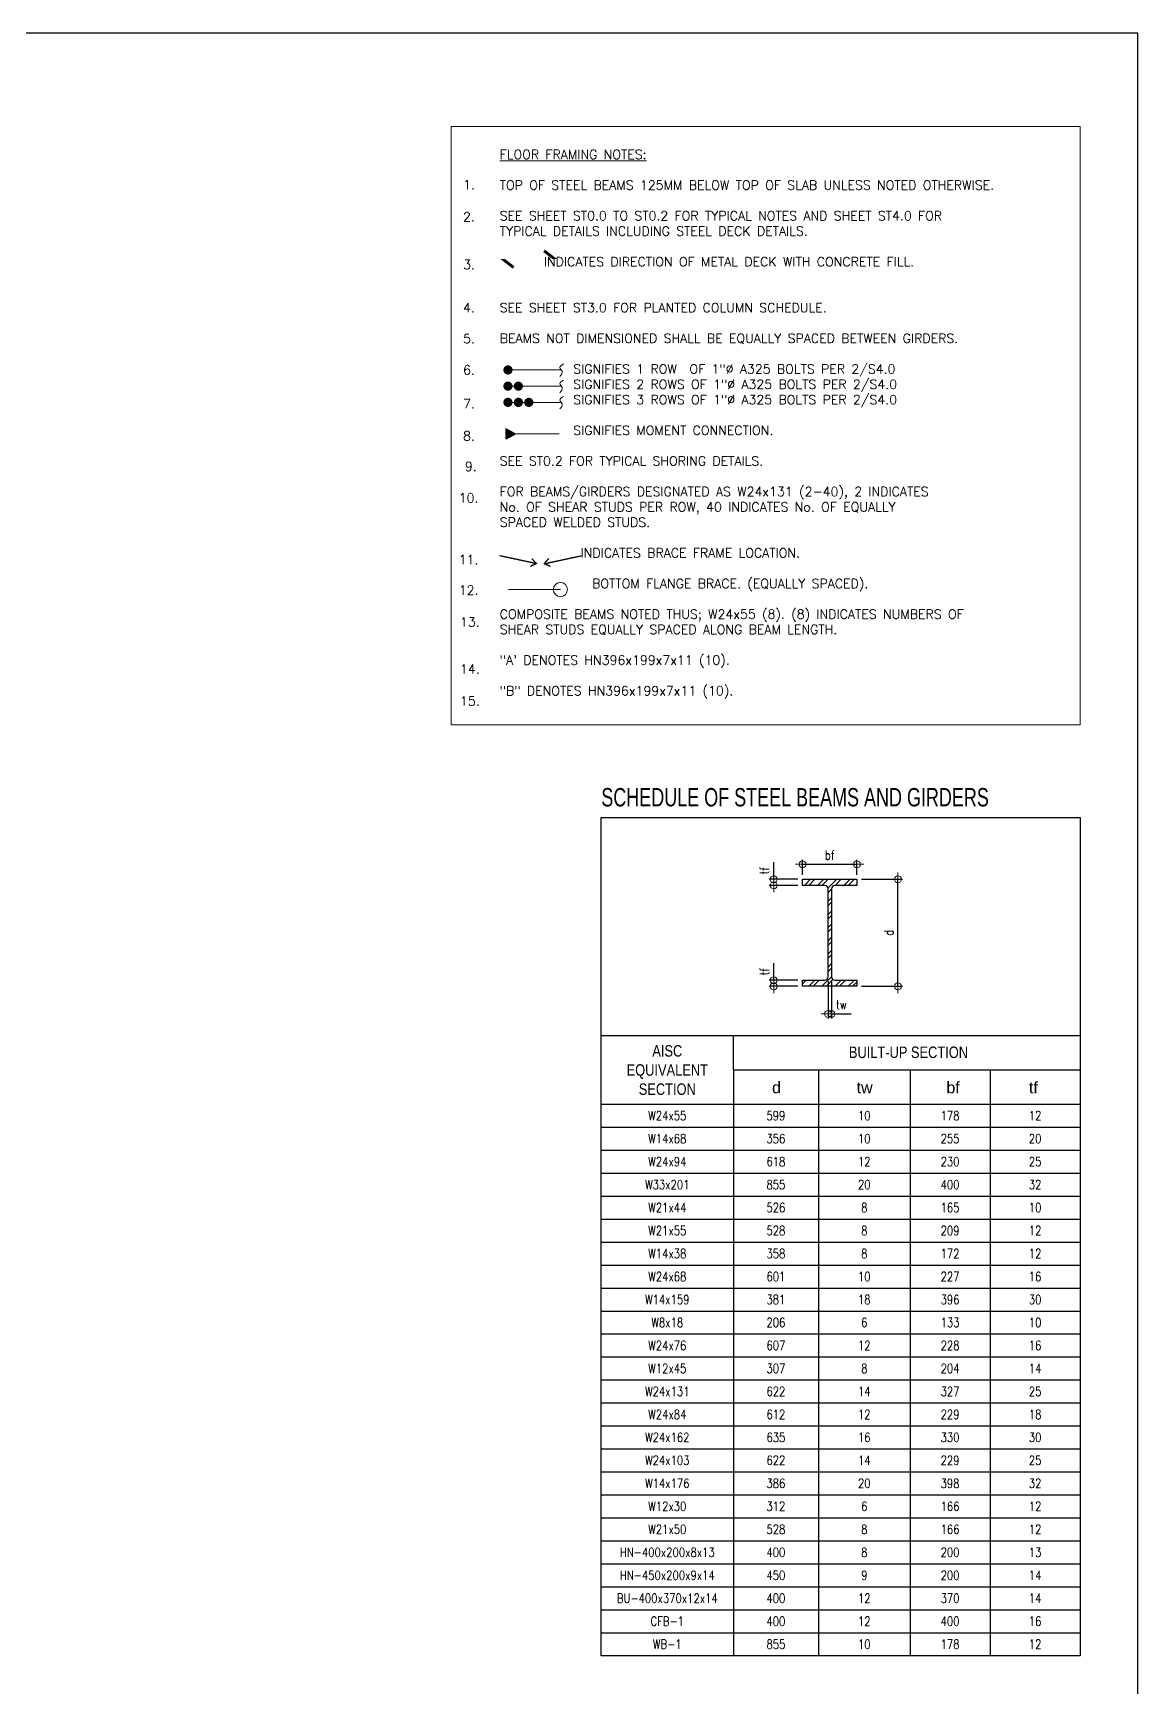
# Model space of a CAD drawing. Header units: millimetres. Extents: x 510057 to 786700, y -16030 to 119854.
# Drawn here: x 656783 to 704864, y 47884 to 119854 of the extents above; entities that cross this region are included whole.
import ezdxf
from ezdxf.enums import TextEntityAlignment as Align

# ---------------------------------------------------------------- set-up
doc = ezdxf.new("R2010")
doc.units = ezdxf.units.MM
doc.header["$MEASUREMENT"] = 0
doc.linetypes.add('HIDDEN', pattern=[0.375, 0.25, -0.125])
doc.linetypes.add('PHANTOM2', pattern=[1.25, 0.625, -0.125, 0.125, -0.125, 0.125, -0.125])
doc.layers.get('0').update_dxf_attribs({"lineweight": 0})
doc.layers.add('LINES', color=1, linetype='Continuous')
doc.layers.add('S-DETL-LN03', color=3, linetype='Continuous')
for name, color, linetype, lineweight in [('S-ANNO-DIMS', 252, 'Continuous', 5), ('S-Anno-Symb', 143, 'PHANTOM2', 15), ('S-ANNO-TEXT', 2, 'Continuous', 20), ('S-BRACE', 2, 'Continuous', 9), ('S-DETL-PATT', 9, 'Continuous', 9), ('TEXT', 2, 'Continuous', 20)]:
    doc.layers.add(name, color=color, linetype=linetype, lineweight=lineweight)
doc.styles.add('1', font='simplex.shx', dxfattribs={"width": 0.85, "height": 300})
doc.styles.add('ROMANS1', font='ROMANS.shx', dxfattribs={"height": 0.09375})
doc.styles.add('SIMPLEX', font='SIMPLEX.shx', dxfattribs={"width": 0.8, "height": 400})
doc.styles.add('TITLE1', font='HELV.shx', dxfattribs={"height": 500})
doc.dimstyles.new('DIM_200', dxfattribs={"dimtxt": 400, "dimasz": 2, "dimexe": 200, "dimexo": 200, "dimgap": 200, "dimtad": 1, "dimdec": 0, "dimrnd": 1, "dimzin": 1, "dimdsep": 46, "dimtxsty": 'SIMPLEX', "dimblk1": 'ESCADIM_ARW', "dimblk2": 'ESCADIM_ARW', "dimsah": 1, "dimcen": 50, "dimclrd": 251, "dimclre": 251, "dimclrt": 52, "dimazin": 0, "dimtfac": 1, "dimtdec": 0, "dimtofl": 0, "dimtmove": 0, "dimatfit": 3, "dimldrblk": 'ESCADIM_ARW', "dimfxl": 1, "dimtolj": 1, "dimtzin": 0, "dimarcsym": 0})
doc.dimstyles.new('ESCA', dxfattribs={"dimtxt": 300, "dimasz": 1, "dimexe": 100, "dimexo": 100, "dimgap": 100, "dimtad": 1, "dimdec": 0, "dimrnd": 1, "dimdsep": 46, "dimtxsty": '1', "dimblk1": 'ESCADIM_ARW', "dimblk2": 'ESCADIM_ARW', "dimsah": 1, "dimcen": 50, "dimclrd": 256, "dimclre": 256, "dimclrt": 52, "dimadec": 0, "dimazin": 0, "dimtfac": 1, "dimtdec": 0, "dimtofl": 0, "dimtmove": 0, "dimatfit": 3, "dimldrblk": 'ESCADIM_ARW', "dimfxl": 1, "dimtolj": 1, "dimtzin": 0, "dimarcsym": 0})

# ---------------------------------------------------------------- blocks, each defined once
blk = doc.blocks.new('ESCADIM_ARW')
at = {"color": 7}
blk.add_line((-150, 0), (150, 0), dxfattribs=at)
blk.add_circle((0, 0), 75, dxfattribs=at)
blk = doc.blocks.new('*D36')
at = {"layer": 'Defpoints', "color": 0, "ltscale": 0.05, "transparency": 16777216}
for p in [(692637, 83681), (690269, 83030), (692637, 83030)]:
    blk.add_point(p, dxfattribs=at)
at = {"layer": 'S-ANNO-DIMS', "color": 251, "lineweight": -2, "ltscale": 0.05, "transparency": 16777216}
for p, q in [((690269, 83230), (690269, 83881)), ((690271, 83681), (692635, 83681)), ((692637, 83230), (692637, 83881))]:
    blk.add_line(p, q, dxfattribs=at)
at = {"layer": 'S-ANNO-DIMS', "color": 251, "lineweight": -2, "ltscale": 0.05, "transparency": 16777216, "xscale": 2, "yscale": 2, "zscale": 2, "rotation": 180}
blk.add_blockref('ESCADIM_ARW', (690269, 83681), dxfattribs=at)
at = {"layer": 'S-ANNO-DIMS', "color": 251, "lineweight": -2, "ltscale": 0.05, "transparency": 16777216, "xscale": 2, "yscale": 2, "zscale": 2}
blk.add_blockref('ESCADIM_ARW', (692637, 83681), dxfattribs=at)
at = {"layer": 'S-ANNO-DIMS', "color": 52, "ltscale": 0.05, "transparency": 16777216, "insert": (691453, 84081), "char_height": 400, "attachment_point": 5, "style": 'SIMPLEX'}
blk.add_mtext('\\A1;bf', dxfattribs=at)
blk = doc.blocks.new('*D37')
at = {"layer": 'Defpoints', "color": 0, "ltscale": 0.05, "transparency": 16777216}
for p in [(692637, 83030), (694422, 83030), (692637, 78372)]:
    blk.add_point(p, dxfattribs=at)
at = {"layer": 'S-ANNO-DIMS', "color": 251, "lineweight": -2, "ltscale": 0.05, "transparency": 16777216}
for p, q in [((692837, 83030), (694622, 83030)), ((694422, 78374), (694422, 83028)), ((692837, 78372), (694622, 78372))]:
    blk.add_line(p, q, dxfattribs=at)
at = {"layer": 'S-ANNO-DIMS', "color": 251, "lineweight": -2, "ltscale": 0.05, "transparency": 16777216, "xscale": 2, "yscale": 2, "zscale": 2}
for p, rotation in [((694422, 83030), 90), ((694422, 78372), 270)]:
    blk.add_blockref('ESCADIM_ARW', p, dxfattribs=dict(at, rotation=rotation))
at = {"layer": 'S-ANNO-DIMS', "color": 52, "ltscale": 0.05, "transparency": 16777216, "insert": (694022, 80701), "char_height": 400, "attachment_point": 5, "rotation": 90, "style": 'SIMPLEX'}
blk.add_mtext('\\A1;d', dxfattribs=at)
blk = doc.blocks.new('*D38')
at = {"layer": 'Defpoints', "color": 0, "ltscale": 0.05, "transparency": 16777216}
for p in [(691379, 78784), (691527, 78784), (691527, 77172)]:
    blk.add_point(p, dxfattribs=at)
at = {"layer": 'S-ANNO-DIMS', "color": 251, "lineweight": -2, "ltscale": 0.05, "transparency": 16777216}
for p, q in [((691379, 78584), (691379, 76972)), ((691527, 78584), (691527, 76972)), ((691377, 77172), (691375, 77172)), ((691529, 77172), (692389, 77172))]:
    blk.add_line(p, q, dxfattribs=at)
at = {"layer": 'S-ANNO-DIMS', "color": 251, "lineweight": -2, "ltscale": 0.05, "transparency": 16777216, "xscale": 2, "yscale": 2, "zscale": 2}
blk.add_blockref('ESCADIM_ARW', (691379, 77172), dxfattribs=at)
at = {"layer": 'S-ANNO-DIMS', "color": 251, "lineweight": -2, "ltscale": 0.05, "transparency": 16777216, "xscale": 2, "yscale": 2, "zscale": 2, "rotation": 180}
blk.add_blockref('ESCADIM_ARW', (691527, 77172), dxfattribs=at)
at = {"layer": 'S-ANNO-DIMS', "color": 52, "ltscale": 0.05, "transparency": 16777216, "insert": (691960, 77572), "char_height": 400, "attachment_point": 5, "style": 'SIMPLEX'}
blk.add_mtext('\\A1;tw', dxfattribs=at)
blk = doc.blocks.new('*D34')
at = {"layer": 'Defpoints', "color": 0, "ltscale": 0.05, "transparency": 16777216}
for p in [(689016, 83030), (690269, 83030), (690269, 82763)]:
    blk.add_point(p, dxfattribs=at)
at = {"layer": 'S-ANNO-DIMS', "color": 251, "lineweight": -2, "ltscale": 0.05, "transparency": 16777216}
for p, q in [((689016, 83032), (689016, 83769)), ((690069, 83030), (688816, 83030)), ((690069, 82763), (688816, 82763)), ((689016, 82761), (689016, 82759))]:
    blk.add_line(p, q, dxfattribs=at)
at = {"layer": 'S-ANNO-DIMS', "color": 251, "lineweight": -2, "ltscale": 0.05, "transparency": 16777216, "xscale": 2, "yscale": 2, "zscale": 2}
for p, rotation in [((689016, 83030), 270), ((689016, 82763), 90)]:
    blk.add_blockref('ESCADIM_ARW', p, dxfattribs=dict(at, rotation=rotation))
at = {"layer": 'S-ANNO-DIMS', "color": 52, "ltscale": 0.05, "transparency": 16777216, "insert": (688616, 83402), "char_height": 400, "attachment_point": 5, "rotation": 90, "style": 'SIMPLEX'}
blk.add_mtext('\\A1;tf', dxfattribs=at)
blk = doc.blocks.new('*D35')
at = {"layer": 'Defpoints', "color": 0, "ltscale": 0.05, "transparency": 16777216}
for p in [(689016, 78639), (690269, 78639), (690269, 78372)]:
    blk.add_point(p, dxfattribs=at)
at = {"layer": 'S-ANNO-DIMS', "color": 251, "lineweight": -2, "ltscale": 0.05, "transparency": 16777216}
for p, q in [((689016, 78641), (689016, 79378)), ((690069, 78639), (688816, 78639)), ((690069, 78372), (688816, 78372)), ((689016, 78370), (689016, 78368))]:
    blk.add_line(p, q, dxfattribs=at)
at = {"layer": 'S-ANNO-DIMS', "color": 251, "lineweight": -2, "ltscale": 0.05, "transparency": 16777216, "xscale": 2, "yscale": 2, "zscale": 2}
for p, rotation in [((689016, 78639), 270), ((689016, 78372), 90)]:
    blk.add_blockref('ESCADIM_ARW', p, dxfattribs=dict(at, rotation=rotation))
at = {"layer": 'S-ANNO-DIMS', "color": 52, "ltscale": 0.05, "transparency": 16777216, "insert": (688616, 79011), "char_height": 400, "attachment_point": 5, "rotation": 90, "style": 'SIMPLEX'}
blk.add_mtext('\\A1;tf', dxfattribs=at)

msp = doc.modelspace()

# ---------------------------------------------------------------- hatches: boundary and pattern name
at = {"layer": 'S-ANNO-TEXT'}
h = msp.add_hatch(color=1, dxfattribs=at)
h.paths.add_polyline_path([(677360.6, 102641.5), (677360.6, 102408.6), (677781.8, 102408.6)])
h.paths.add_polyline_path([(677360.6, 102175.7), (677781.8, 102408.6), (677360.6, 102408.6)])
at = {"layer": 'S-DETL-PATT'}
h = msp.add_hatch(dxfattribs=at)
h.set_pattern_fill('ANSI32', color=256, scale=1080, style=0)
h.set_pattern_definition([(45, (-983861.4, -12931.2), (-286.37825, 286.37825), []), (45, (-983670.5, -12931.2), (-286.37825, 286.37825), [])])
h.paths.add_polyline_path([(692637.4, 83030.1), (690269.1, 83030.1), (690269.1, 82763.1), (691234.8, 82763.1, -0.4142136), (691379.2, 82618.6), (691379.2, 78783.7, -0.4142136), (691234.8, 78639.2), (690269.1, 78639.2), (690269.1, 78372.2), (691453.3, 78372.2), (692637.4, 78372.2), (692637.4, 78639.2), (691671.8, 78639.2, -0.4142136), (691527.4, 78783.7), (691527.4, 82618.6, -0.4142136), (691671.8, 82763.1), (692637.4, 82763.1)])

# ---------------------------------------------------------------- linework, layer by layer
at = {"layer": 'Defpoints', "ltscale": 0.05, "elevation": 0}
msp.add_lwpolyline([(510056.7, -16030), (704864.1, -16030), (704864.1, 119854.2), (510056.7, 119854.2)], close=True, dxfattribs=at)
at = {"layer": 'LINES', "color": 2, "linetype": 'Continuous', "lineweight": -3}
for p, q in [((702348.8, 76210.4, 0), (681507.8, 76210.4, 0)), ((687258.8, 74735, 0), (687258.8, 76210.4, 0)), ((687258.8, 74735, 0), (702348.8, 74735, 0)), ((681507.8, 73243.2, 0), (702348.8, 73243.2, 0))]:
    msp.add_line(p, q, dxfattribs=at)
at = {"layer": 'LINES', "linetype": 'Continuous', "lineweight": -3}
for p, q in [((687258.8, 74735, 0), (687258.8, 49243.2, 0)), ((690959.2, 74735, 0), (690959.2, 49243.2, 0)), ((694950.9, 74735, 0), (694950.9, 49243.2, 0)), ((698428.7, 74735, 0), (698428.7, 49243.2, 0)), ((681507.8, 72243.2, 0), (702348.8, 72243.2, 0)), ((681507.8, 71243.2, 0), (702348.8, 71243.2, 0)), ((681507.8, 70243.2, 0), (702348.8, 70243.2, 0)), ((681507.8, 69243.2, 0), (702348.8, 69243.2, 0)), ((681507.8, 68243.2, 0), (702348.8, 68243.2, 0)), ((681507.8, 67243.2, 0), (702348.8, 67243.2, 0)), ((681507.8, 66243.2, 0), (702348.8, 66243.2, 0)), ((681507.8, 65243.2, 0), (702348.8, 65243.2, 0)), ((681507.8, 64243.2, 0), (702348.8, 64243.2, 0)), ((681507.8, 63243.2, 0), (702348.8, 63243.2, 0)), ((681507.8, 62243.2, 0), (702348.8, 62243.2, 0)), ((681507.8, 61243.2, 0), (702348.8, 61243.2, 0)), ((681507.8, 60243.2, 0), (702348.8, 60243.2, 0)), ((681507.8, 59243.2, 0), (702348.8, 59243.2, 0)), ((681507.8, 58243.2, 0), (702348.8, 58243.2, 0)), ((681507.8, 57243.2, 0), (702348.8, 57243.2, 0)), ((681507.8, 56243.2, 0), (702348.8, 56243.2, 0)), ((681507.8, 55243.2, 0), (702348.8, 55243.2, 0)), ((681507.8, 54243.2, 0), (702348.8, 54243.2, 0)), ((681507.8, 53243.2, 0), (702348.8, 53243.2, 0)), ((681507.8, 52243.2, 0), (702348.8, 52243.2, 0)), ((681507.8, 51243.2, 0), (702348.8, 51243.2, 0)), ((681507.8, 50243.2, 0), (702348.8, 50243.2, 0))]:
    msp.add_line(p, q, dxfattribs=at)
at = {"layer": 'LINES', "color": 2, "linetype": 'Continuous', "lineweight": -3, "elevation": 0}
msp.add_lwpolyline([(681507.8, 85726), (702348.8, 85726), (702348.8, 49243.2), (681507.8, 49243.2)], close=True, dxfattribs=at)
at = {"layer": 'S-Anno-Symb'}
for p, q in [((677781.8, 102408.6, 0), (677360.6, 102641.5, 0)), ((677360.6, 102641.5, 0), (677360.6, 102408.6, 0)), ((677781.8, 102408.6, 0), (677360.6, 102175.7, 0)), ((677360.6, 102175.7, 0), (677360.6, 102408.6, 0))]:
    msp.add_line(p, q, dxfattribs=at)
at = {"layer": 'S-ANNO-TEXT', "color": 1}
for p, q in [((679771.7, 105195.4, 0), (677450.1, 105195.4, 0)), ((679771.7, 104489.2, 0), (677450.1, 104489.2, 0)), ((679771.7, 103783, 0), (677450.1, 103783, 0)), ((677360.6, 102641.5, 0), (677781.8, 102408.6, 0)), ((679682.3, 102408.6, 0), (677360.6, 102408.6, 0)), ((677478.7, 95641.2, -213.5), (679734.1, 95641.2, -213.5))]:
    msp.add_line(p, q, dxfattribs=at)
at = {"layer": 'S-ANNO-TEXT', "elevation": 0}
msp.add_lwpolyline([(674979.5, 115794.2), (702348.8, 115794.2), (702348.8, 89749.8), (674979.5, 89749.8)], close=True, dxfattribs=at)
at = {"layer": 'S-ANNO-TEXT', "color": 2, "elevation": 0}
msp.add_lwpolyline([(679020.7, 110379.1, 125, 125, 0), (679491.7, 110016.6, 0, 0, 0), (677225, 110016.6, 125, 125, 0), (677696, 109654.1, 125, 125, 0)], format="xyseb", dxfattribs=at)
at = {"layer": 'S-ANNO-TEXT', "color": 1, "const_width": 200, "elevation": 0}
for points in [[(677350.1, 105195.4, 1), (677550.1, 105195.4, 1)], [(677350.1, 104489.2, 1), (677550.1, 104489.2, 1)], [(677802.2, 104489.2, 1), (678002.2, 104489.2, 1)], [(677350.1, 103783, 1), (677550.1, 103783, 1)], [(677802.2, 103783, 1), (678002.2, 103783, 1)], [(678254.4, 103783, 1), (678454.4, 103783, 1)]]:
    msp.add_lwpolyline(points, format="xyb", close=True, dxfattribs=at)
at = {"layer": 'S-ANNO-TEXT', "color": 1}
msp.add_circle((679734.1, 95641.2, -213.5), 308.8, dxfattribs=at)
for points in [[(679860.1, 105454.4, 0), (679710.6, 105300.3, 0), (679806.3, 105134.5, 0), (679702.6, 104909, 0)], [(679860.1, 104748.2, 0), (679710.6, 104594.1, 0), (679806.3, 104428.3, 0), (679702.6, 104202.8, 0)], [(679860.1, 104042.1, 0), (679710.6, 103887.9, 0), (679806.3, 103722.1, 0), (679702.6, 103496.7, 0)]]:
    msp.add_spline(points, degree=3, dxfattribs=at)
at = {"layer": 'S-DETL-LN03', "elevation": 0}
msp.add_lwpolyline([(691453.3, 78372.2), (690269.1, 78372.2), (690269.1, 78639.2), (691234.8, 78639.2, 0.4142136), (691379.2, 78783.7), (691379.2, 82618.6, 0.4142136), (691234.8, 82763.1), (690269.1, 82763.1), (690269.1, 83030.1), (692637.4, 83030.1), (692637.4, 82763.1), (691671.8, 82763.1, 0.4142136), (691527.4, 82618.6), (691527.4, 78783.7, 0.4142136), (691671.8, 78639.2), (692637.4, 78639.2), (692637.4, 78372.2), (691453.3, 78372.2)], format="xyb", dxfattribs=at)

# ---------------------------------------------------------------- texts
at = {"layer": 'S-ANNO-TEXT', "style": 'ROMANS1'}
for s, p in [('1.', (676009.9, 113458.2, 0)), ('2.', (676009.9, 112060.6, 0)), ('3.', (676009.9, 109979.3, 0)), ('4.', (676009.9, 108103.9, 0)), ('5.', (676009.9, 106757.3, 0)), ('6.', (676009.9, 105398.2, 0)), ('7.', (676009.9, 103925.6, 0)), ('8.', (676009.9, 102524.9, 0)), ('9.', (676087.6, 101193.7, -106.7)), ('10.', (676165.3, 99828, -213.5)), ('11.', (676165.3, 97145.2, -213.5)), ('12.', (676165.3, 95812.6, -213.5)), ('13.', (676217.1, 94428.2, -213.5)), ('14.', (676217.1, 92383.1, -213.5)), ('15.', (676217.1, 90985.8, -213.5))]:
    msp.add_text(s, height=400, dxfattribs=at).set_placement(p, align=Align.TOP_RIGHT)
at = {"layer": 'S-ANNO-TEXT', "attachment_point": 1}
for s, insert, char_height, width, style in [('\\A1;{\\L\\C1;FLOOR FRAMING NOTES:\\l \\P\\P}TOP OF STEEL BEAMS 125MM BELOW TOP OF SLAB UNLESS NOTED OTHERWISE.\\P\\PSEE SHEET ST0.0 TO ST0.2 FOR TYPICAL NOTES AND SHEET ST4.0 FOR \\PTYPICAL DETAILS INCLUDING STEEL DECK DETAILS. \\P\\P       INDICATES DIRECTION OF METAL DECK WITH CONCRETE FILL.\\P\\P\\PSEE SHEET ST3.0 FOR PLANTED COLUMN SCHEDULE. \\P\\PBEAMS NOT DIMENSIONED SHALL BE EQUALLY SPACED BETWEEN GIRDERS. \\P\\P^I^ISIGNIFIES 1 ROW  OF 1"%%C A325 BOLTS PER 2/S4.0\\P^I^ISIGNIFIES 2 ROWS OF 1"%%C A325 BOLTS PER 2/S4.0\\P^I^ISIGNIFIES 3 ROWS OF 1"%%C A325 BOLTS PER 2/S4.0\\P\\P^I^ISIGNIFIES MOMENT CONNECTION.\\P\\PSEE ST0.2 FOR TYPICAL SHORING DETAILS.\\P\\PFOR BEAMS/GIRDERS DESIGNATED AS W24x131 (2-40), 2 INDICATES\\PNo. OF SHEAR STUDS PER ROW, 40 INDICATES No. OF EQUALLY\\PSPACED WELDED STUDS.\\P\\P^I       INDICATES BRACE FRAME LOCATION.\\P\\P^I^I   BOTTOM FLANGE BRACE. (EQUALLY SPACED).\\P\\PCOMPOSITE BEAMS NOTED THUS; W24x55 (8). (8) INDICATES NUMBERS OF\\PSHEAR STUDS EQUALLY SPACED ALONG BEAM LENGTH.\\P\\P"A\' DENOTES HN396x199x7x11 (10).\\P\\P"B" DENOTES HN396x199x7x11 (10).', (677089.9, 114771.5, 0), 400, 25187.5, 'ROMANS1'), ('{\\W0.7;SCHEDULE OF STEEL BEAMS AND GIRDERS}', (681512.4, 87000.1, 0), 800, 27388.959, 'TITLE1')]:
    msp.add_mtext(s, dxfattribs=dict(at, insert=insert, char_height=char_height, width=width, style=style))
at = {"layer": 'S-ANNO-TEXT', "color": 7, "char_height": 500, "attachment_point": 5, "style": 'TITLE1'}
for s, insert, width in [('{\\W0.8;AISC EQUIVALENT SECTION}', (684383.3, 74726.8, 0), 4130.741), ('{\\W0.8;BUILT-UP SECTION}', (694879.1, 75497.9, 0), 8446.763), ('d', (689136.4, 73966.3, 0), 4130.741), ('tw', (692970.8, 73966.3, 0), 4130.741), ('bf', (696820.4, 73966.3, 0), 4130.741), ('tf', (700313.9, 73966.3, 0), 4130.741)]:
    msp.add_mtext(s, dxfattribs=dict(at, insert=insert, width=width))
at = {"layer": 'TEXT', "char_height": 400, "width": 22904.451, "attachment_point": 5, "style": '1'}
for s, insert in [('\\A1;{\\W0.8;W24x55}', (684383.3, 72743.2, 0)), ('\\A1;{\\W0.8;599}', (689109, 72743.2, 0)), ('\\A1;{\\W0.8;10}', (692955, 72743.2, 0)), ('\\A1;{\\W0.8;178}', (696689.8, 72743.2, 0)), ('\\A1;{\\W0.8;12}', (700388.8, 72743.2, 0)), ('\\A1;{\\W0.8;W14x68}', (684383.3, 71743.2, 0)), ('\\A1;{\\W0.8;356}', (689109, 71743.2, 0)), ('\\A1;{\\W0.8;10}', (692955, 71743.2, 0)), ('\\A1;{\\W0.8;255}', (696689.8, 71743.2, 0)), ('\\A1;{\\W0.8;20}', (700388.8, 71743.2, 0)), ('\\A1;{\\W0.8;W24x94}', (684383.3, 70743.2, 0)), ('\\A1;{\\W0.8;618}', (689109, 70743.2, 0)), ('\\A1;{\\W0.8;12}', (692955, 70743.2, 0)), ('\\A1;{\\W0.8;230}', (696689.8, 70743.2, 0)), ('\\A1;{\\W0.8;25}', (700388.8, 70743.2, 0)), ('\\A1;{\\W0.8;W33x201}', (684383.3, 69743.2, 0)), ('\\A1;{\\W0.8;855}', (689109, 69743.2, 0)), ('\\A1;{\\W0.8;20}', (692955, 69743.2, 0)), ('\\A1;{\\W0.8;400}', (696689.8, 69743.2, 0)), ('\\A1;{\\W0.8;32}', (700388.8, 69743.2, 0)), ('\\A1;{\\W0.8;W21x44}', (684383.3, 68743.2, 0)), ('\\A1;{\\W0.8;526}', (689109, 68743.2, 0)), ('\\A1;{\\W0.8;8}', (692955, 68743.2, 0)), ('\\A1;{\\W0.8;165}', (696689.8, 68743.2, 0)), ('\\A1;{\\W0.8;10}', (700388.8, 68743.2, 0)), ('\\A1;{\\W0.8;W21x55}', (684383.3, 67743.2, 0)), ('\\A1;{\\W0.8;528}', (689109, 67743.2, 0)), ('\\A1;{\\W0.8;8}', (692955, 67743.2, 0)), ('\\A1;{\\W0.8;209}', (696689.8, 67743.2, 0)), ('\\A1;{\\W0.8;12}', (700388.8, 67743.2, 0)), ('\\A1;{\\W0.8;W14x38}', (684383.3, 66743.2, 0)), ('\\A1;{\\W0.8;358}', (689109, 66743.2, 0)), ('\\A1;{\\W0.8;8}', (692955, 66743.2, 0)), ('\\A1;{\\W0.8;172}', (696689.8, 66743.2, 0)), ('\\A1;{\\W0.8;12}', (700388.8, 66743.2, 0)), ('\\A1;{\\W0.8;W24x68}', (684383.3, 65743.2, 0)), ('\\A1;{\\W0.8;601}', (689109, 65743.2, 0)), ('\\A1;{\\W0.8;10}', (692955, 65743.2, 0)), ('\\A1;{\\W0.8;227}', (696689.8, 65743.2, 0)), ('\\A1;{\\W0.8;16}', (700388.8, 65743.2, 0)), ('\\A1;{\\W0.8;W14x159}', (684383.3, 64743.2, 0)), ('\\A1;{\\W0.8;381}', (689109, 64743.2, 0)), ('\\A1;{\\W0.8;18}', (692955, 64743.2, 0)), ('\\A1;{\\W0.8;396}', (696689.8, 64743.2, 0)), ('\\A1;{\\W0.8;30}', (700388.8, 64743.2, 0)), ('\\A1;{\\W0.8;W8x18}', (684383.3, 63743.2, 0)), ('\\A1;{\\W0.8;206}', (689109, 63743.2, 0)), ('\\A1;{\\W0.8;6}', (692955, 63743.2, 0)), ('\\A1;{\\W0.8;133}', (696689.8, 63743.2, 0)), ('\\A1;{\\W0.8;10}', (700388.8, 63743.2, 0)), ('\\A1;{\\W0.8;W24x76}', (684383.3, 62743.2, 0)), ('\\A1;{\\W0.8;607}', (689109, 62743.2, 0)), ('\\A1;{\\W0.8;12}', (692955, 62743.2, 0)), ('\\A1;{\\W0.8;228}', (696689.8, 62743.2, 0)), ('\\A1;{\\W0.8;16}', (700388.8, 62743.2, 0)), ('\\A1;{\\W0.8;W12x45}', (684383.3, 61743.2, 0)), ('\\A1;{\\W0.8;307}', (689109, 61743.2, 0)), ('\\A1;{\\W0.8;8}', (692955, 61743.2, 0)), ('\\A1;{\\W0.8;204}', (696689.8, 61743.2, 0)), ('\\A1;{\\W0.8;14}', (700388.8, 61743.2, 0)), ('\\A1;{\\W0.8;W24x131}', (684383.3, 60743.2, 0)), ('\\A1;{\\W0.8;622}', (689109, 60743.2, 0)), ('\\A1;{\\W0.8;14}', (692955, 60743.2, 0)), ('\\A1;{\\W0.8;327}', (696689.8, 60743.2, 0)), ('\\A1;{\\W0.8;25}', (700388.8, 60743.2, 0)), ('\\A1;{\\W0.8;W24x84}', (684383.3, 59743.2, 0)), ('\\A1;{\\W0.8;612}', (689109, 59743.2, 0)), ('\\A1;{\\W0.8;12}', (692955, 59743.2, 0)), ('\\A1;{\\W0.8;229}', (696689.8, 59743.2, 0)), ('\\A1;{\\W0.8;18}', (700388.8, 59743.2, 0)), ('\\A1;{\\W0.8;W24x162}', (684383.3, 58743.2, 0)), ('\\A1;{\\W0.8;635}', (689109, 58743.2, 0)), ('\\A1;{\\W0.8;16}', (692955, 58743.2, 0)), ('\\A1;{\\W0.8;330}', (696689.8, 58743.2, 0)), ('\\A1;{\\W0.8;30}', (700388.8, 58743.2, 0)), ('\\A1;{\\W0.8;W24x103}', (684383.3, 57743.2, 0)), ('\\A1;{\\W0.8;622}', (689109, 57743.2, 0)), ('\\A1;{\\W0.8;14}', (692955, 57743.2, 0)), ('\\A1;{\\W0.8;229}', (696689.8, 57743.2, 0)), ('\\A1;{\\W0.8;25}', (700388.8, 57743.2, 0)), ('\\A1;{\\W0.8;W14x176}', (684383.3, 56743.2, 0)), ('\\A1;{\\W0.8;386}', (689109, 56743.2, 0)), ('\\A1;{\\W0.8;20}', (692955, 56743.2, 0)), ('\\A1;{\\W0.8;398}', (696689.8, 56743.2, 0)), ('\\A1;{\\W0.8;32}', (700388.8, 56743.2, 0)), ('\\A1;{\\W0.8;W12x30}', (684383.3, 55743.2, 0)), ('\\A1;{\\W0.8;312}', (689109, 55743.2, 0)), ('\\A1;{\\W0.8;6}', (692955, 55743.2, 0)), ('\\A1;{\\W0.8;166}', (696689.8, 55743.2, 0)), ('\\A1;{\\W0.8;12}', (700388.8, 55743.2, 0)), ('\\A1;{\\W0.8;W21x50}', (684383.3, 54743.2, 0)), ('\\A1;{\\W0.8;528}', (689109, 54743.2, 0)), ('\\A1;{\\W0.8;8}', (692955, 54743.2, 0)), ('\\A1;{\\W0.8;166}', (696689.8, 54743.2, 0)), ('\\A1;{\\W0.8;12}', (700388.8, 54743.2, 0)), ('\\A1;{\\W0.8;HN-400x200x8x13}', (684383.3, 53743.2, 0)), ('\\A1;{\\W0.8;400}', (689109, 53743.2, 0)), ('\\A1;{\\W0.8;8}', (692955, 53743.2, 0)), ('\\A1;{\\W0.8;200}', (696689.8, 53743.2, 0)), ('\\A1;{\\W0.8;13}', (700388.8, 53743.2, 0)), ('\\A1;{\\W0.8;HN-450x200x9x14}', (684383.3, 52743.2, 0)), ('\\A1;{\\W0.8;450}', (689109, 52743.2, 0)), ('\\A1;{\\W0.8;9}', (692955, 52743.2, 0)), ('\\A1;{\\W0.8;200}', (696689.8, 52743.2, 0)), ('\\A1;{\\W0.8;14}', (700388.8, 52743.2, 0)), ('\\A1;{\\W0.8;BU-400x370x12x14}', (684383.3, 51743.2, 0)), ('\\A1;\\pxt26;{\\W0.8;400}', (689109, 51743.2, 0)), ('\\A1;{\\W0.8;12}', (692955, 51743.2, 0)), ('\\A1;{\\W0.8;370}', (696689.8, 51743.2, 0)), ('\\A1;{\\W0.8;14}', (700388.8, 51743.2, 0)), ('\\A1;{\\W0.8;CFB-1}', (684383.3, 50743.2, 0)), ('\\A1;{\\W0.8;400}', (689109, 50743.2, 0)), ('\\A1;{\\W0.8;12}', (692955, 50743.2, 0)), ('\\A1;{\\W0.8;400}', (696689.8, 50743.2, 0)), ('\\A1;{\\W0.8;16}', (700388.8, 50743.2, 0)), ('\\A1;{\\W0.8;WB-1}', (684383.3, 49743.2, 0)), ('\\A1;{\\W0.8;855}', (689109, 49743.2, 0)), ('\\A1;{\\W0.8;10}', (692955, 49743.2, 0)), ('\\A1;{\\W0.8;178}', (696689.8, 49743.2, 0)), ('\\A1;{\\W0.8;12}', (700388.8, 49743.2, 0))]:
    msp.add_mtext(s, dxfattribs=dict(at, insert=insert))

# ---------------------------------------------------------------- dimensions: what is measured, and where the dimension line sits
at = {"layer": 'S-ANNO-DIMS', "ltscale": 0.05}
for base, p1, p2, text, picture, middle in [((692637.4, 83681.2, 0), (690269.1, 83030.1, 0), (692637.4, 83030.1, 0), 'bf', '*D36', (691453.3, 84081.2, 0)), ((691527.4, 77172.2, 0), (691379.2, 78783.7, 0), (691527.4, 78783.7, 0), 'tw', '*D38', (691959.9, 77572.2, 0))]:
    dim = msp.add_linear_dim(base=base, p1=p1, p2=p2, text=text, dimstyle='DIM_200', dxfattribs=at)
    dim.commit()
    dim.dimension.update_dxf_attribs({"geometry": picture, "text_midpoint": middle})
for base, p1, p2, text, picture, middle in [((689016.5, 83030.1, 0), (690269.1, 82763.1, 0), (690269.1, 83030.1, 0), 'tf', '*D34', (688616.5, 83401.7, 0)), ((694422.3, 83030.1, 0), (692637.4, 78372.2, 0), (692637.4, 83030.1, 0), 'd', '*D37', (694022.3, 80701.1, 0)), ((689016.5, 78639.2, 0), (690269.1, 78372.2, 0), (690269.1, 78639.2, 0), 'tf', '*D35', (688616.5, 79010.8, 0))]:
    dim = msp.add_linear_dim(base=base, p1=p1, p2=p2, angle=90, text=text, dimstyle='DIM_200', dxfattribs=at)
    dim.commit()
    dim.dimension.update_dxf_attribs({"geometry": picture, "text_midpoint": middle})

# ---------------------------------------------------------------- leaders
at = {"layer": 'S-BRACE', "linetype": 'HIDDEN'}
for points in [[(678690.7, 96760.9, -213.5), (677076.7, 97109.3, -213.5)], [(679019.7, 96760.9, -213.5), (680633.7, 97109.3, -213.5)]]:
    msp.add_leader(points, dimstyle='ESCA', override={"dimasz": 250, "dimldrblk": 'Open90'}, dxfattribs=at)

doc.saveas('drawing.dxf')
